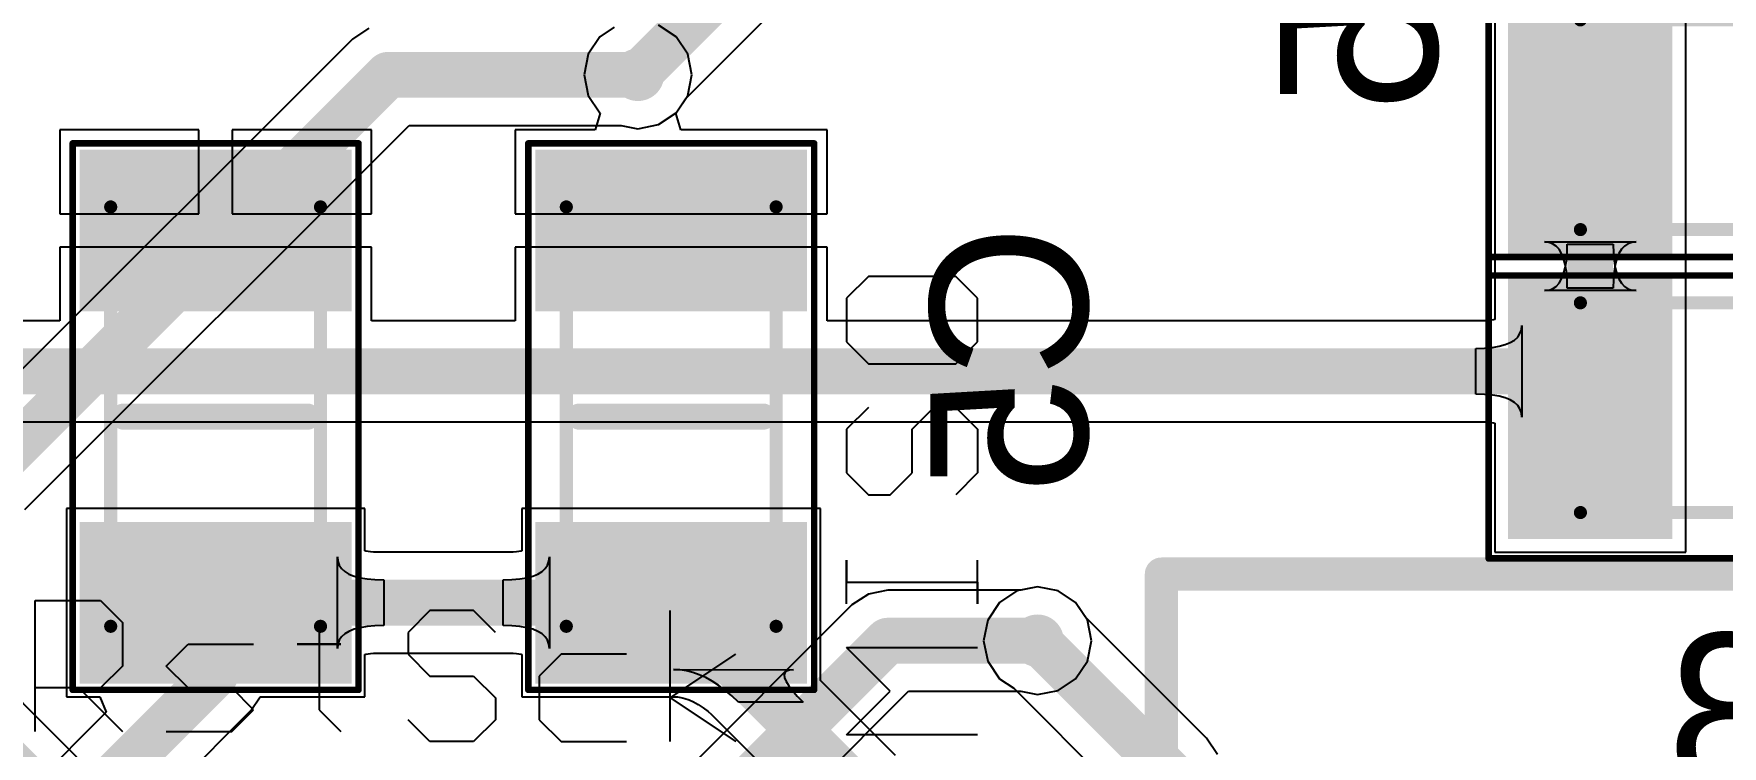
# Model space of a CAD drawing. Header units: millimetres. Extents: x 0.26 to 7.33, y 1.06 to 4.59.
# Drawn here: x 4.363 to 4.87, y 3.765 to 3.979 of the extents above; entities that cross this region are included whole.
import ezdxf

# ---------------------------------------------------------------- set-up
doc = ezdxf.new("R2010")
doc.units = ezdxf.units.MM
doc.header["$MEASUREMENT"] = 0
for name, color, linetype in [('BottomLayer', 5, 'Continuous'), ('BottomOverlay', 54, 'Continuous'), ('BottomPaste', 16, 'Continuous'), ('BottomSolder', 6, 'Continuous'), ('Mechanical15', 56, 'Continuous'), ('Mechanical16', 56, 'Continuous'), ('MultiLayer', 9, 'Continuous'), ('TopLayer', 1, 'Continuous'), ('TopOverlay', 2, 'Continuous'), ('ViaHoleLayer', 16, 'Continuous')]:
    doc.layers.add(name, color=color, linetype=linetype)

# ---------------------------------------------------------------- blocks, each defined once
blk = doc.blocks.new('RESC3216X60N_B_19')
at = {"layer": 'BottomLayer'}
for points in [[(-0.07972, 0.03543), (-0.07972, -0.03543), (-0.03839, 0.03543), (-0.03839, -0.03543)], [(0.03839, 0.03543), (0.03839, -0.03543), (0.07972, 0.03543), (0.07972, -0.03543)]]:
    blk.add_solid(points, dxfattribs=at)
at = {"layer": 'BottomOverlay', "const_width": 0.00787}
blk.add_lwpolyline([(0, -0.02756), (0, 0.02756)], dxfattribs=at)
at = {"layer": 'BottomOverlay', "const_width": 0.00394}
for points in [[(-0.00197, 0.02756, 1), (0.00197, 0.02756, 1)], [(-0.00197, -0.02756, 1), (0.00197, -0.02756, 1)]]:
    blk.add_lwpolyline(points, format="xyb", close=True, dxfattribs=at)
at = {"layer": 'BottomPaste'}
for points in [[(-0.07972, 0.03543), (-0.07972, -0.03543), (-0.03839, 0.03543), (-0.03839, -0.03543)], [(0.03839, 0.03543), (0.03839, -0.03543), (0.07972, 0.03543), (0.07972, -0.03543)]]:
    blk.add_solid(points, dxfattribs=at)
at = {"layer": 'BottomSolder'}
for points in [[(-0.08372, 0.03943), (-0.08372, -0.03943), (-0.03439, 0.03943), (-0.03439, -0.03943)], [(0.03439, 0.03943), (0.03439, -0.03943), (0.08372, 0.03943), (0.08372, -0.03943)]]:
    blk.add_solid(points, dxfattribs=at)
at = {"layer": 'Mechanical15', "const_width": 0.00394}
for points in [[(-0.06201, -0.0315), (-0.06201, 0.0315)], [(-0.06201, 0.0315), (0.06201, 0.0315)], [(0.06201, -0.0315), (0.06201, 0.0315)], [(-0.06201, -0.0315), (0.06201, -0.0315)]]:
    blk.add_lwpolyline(points, dxfattribs=at)
at = {"layer": 'Mechanical15', "const_width": 0.00197}
for points in [[(-0.06299, 0.0315, 1), (-0.06102, 0.0315, 1)], [(-0.06299, 0.0315, 1), (-0.06102, 0.0315, 1)], [(0.06102, 0.0315, 1), (0.06299, 0.0315, 1)], [(0.06102, 0.0315, 1), (0.06299, 0.0315, 1)], [(-0.06299, -0.0315, 1), (-0.06102, -0.0315, 1)], [(-0.06299, -0.0315, 1), (-0.06102, -0.0315, 1)], [(0.06102, -0.0315, 1), (0.06299, -0.0315, 1)], [(0.06102, -0.0315, 1), (0.06299, -0.0315, 1)]]:
    blk.add_lwpolyline(points, format="xyb", close=True, dxfattribs=at)
at = {"layer": 'Mechanical16', "const_width": 0.00197}
for points in [[(-0.08957, -0.04528), (-0.08957, 0.04528)], [(-0.08957, 0.04528), (0.08957, 0.04528)], [(0.08957, -0.04528), (0.08957, 0.04528)], [(-0.08957, -0.04528), (0.08957, -0.04528)]]:
    blk.add_lwpolyline(points, dxfattribs=at)
at = {"layer": 'Mechanical16', "const_width": 0.000984}
for points in [[(-0.09006, 0.04528, 1), (-0.08907, 0.04528, 1)], [(-0.09006, 0.04528, 1), (-0.08907, 0.04528, 1)], [(0.08907, 0.04528, 1), (0.09006, 0.04528, 1)], [(0.08907, 0.04528, 1), (0.09006, 0.04528, 1)], [(-0.09006, -0.04528, 1), (-0.08907, -0.04528, 1)], [(-0.09006, -0.04528, 1), (-0.08907, -0.04528, 1)], [(0.08907, -0.04528, 1), (0.09006, -0.04528, 1)], [(0.08907, -0.04528, 1), (0.09006, -0.04528, 1)]]:
    blk.add_lwpolyline(points, format="xyb", close=True, dxfattribs=at)
blk = doc.blocks.new('RESC3216X60N_B_21')
at = {"layer": 'BottomLayer'}
for points in [[(-0.07972, 0.03543), (-0.07972, -0.03543), (-0.03839, 0.03543), (-0.03839, -0.03543)], [(0.03839, 0.03543), (0.03839, -0.03543), (0.07972, 0.03543), (0.07972, -0.03543)]]:
    blk.add_solid(points, dxfattribs=at)
at = {"layer": 'BottomOverlay', "const_width": 0.00787}
blk.add_lwpolyline([(0, 0.02756), (0, -0.02756)], dxfattribs=at)
at = {"layer": 'BottomOverlay', "const_width": 0.00394}
for points in [[(-0.00197, 0.02756, 1), (0.00197, 0.02756, 1)], [(-0.00197, -0.02756, 1), (0.00197, -0.02756, 1)]]:
    blk.add_lwpolyline(points, format="xyb", close=True, dxfattribs=at)
at = {"layer": 'BottomPaste'}
for points in [[(-0.07972, 0.03543), (-0.07972, -0.03543), (-0.03839, 0.03543), (-0.03839, -0.03543)], [(0.03839, 0.03543), (0.03839, -0.03543), (0.07972, 0.03543), (0.07972, -0.03543)]]:
    blk.add_solid(points, dxfattribs=at)
at = {"layer": 'BottomSolder'}
for points in [[(-0.08372, 0.03943), (-0.08372, -0.03943), (-0.03439, 0.03943), (-0.03439, -0.03943)], [(0.03439, 0.03943), (0.03439, -0.03943), (0.08372, 0.03943), (0.08372, -0.03943)]]:
    blk.add_solid(points, dxfattribs=at)
at = {"layer": 'Mechanical15', "const_width": 0.00394}
for points in [[(-0.06201, 0.0315), (-0.06201, -0.0315)], [(0.06201, 0.0315), (-0.06201, 0.0315)], [(0.06201, 0.0315), (0.06201, -0.0315)], [(0.06201, -0.0315), (-0.06201, -0.0315)]]:
    blk.add_lwpolyline(points, dxfattribs=at)
at = {"layer": 'Mechanical15', "const_width": 0.00197}
for points in [[(-0.06299, 0.0315, 1), (-0.06102, 0.0315, 1)], [(-0.06299, 0.0315, 1), (-0.06102, 0.0315, 1)], [(0.06102, 0.0315, 1), (0.06299, 0.0315, 1)], [(0.06102, 0.0315, 1), (0.06299, 0.0315, 1)], [(-0.06299, -0.0315, 1), (-0.06102, -0.0315, 1)], [(-0.06299, -0.0315, 1), (-0.06102, -0.0315, 1)], [(0.06102, -0.0315, 1), (0.06299, -0.0315, 1)], [(0.06102, -0.0315, 1), (0.06299, -0.0315, 1)]]:
    blk.add_lwpolyline(points, format="xyb", close=True, dxfattribs=at)
at = {"layer": 'Mechanical16', "const_width": 0.00197}
for points in [[(-0.08957, 0.04528), (-0.08957, -0.04528)], [(0.08957, 0.04528), (-0.08957, 0.04528)], [(0.08957, 0.04528), (0.08957, -0.04528)], [(0.08957, -0.04528), (-0.08957, -0.04528)]]:
    blk.add_lwpolyline(points, dxfattribs=at)
at = {"layer": 'Mechanical16', "const_width": 0.000984}
for points in [[(-0.09006, 0.04528, 1), (-0.08907, 0.04528, 1)], [(-0.09006, 0.04528, 1), (-0.08907, 0.04528, 1)], [(0.08907, 0.04528, 1), (0.09006, 0.04528, 1)], [(0.08907, 0.04528, 1), (0.09006, 0.04528, 1)], [(-0.09006, -0.04528, 1), (-0.08907, -0.04528, 1)], [(-0.09006, -0.04528, 1), (-0.08907, -0.04528, 1)], [(0.08907, -0.04528, 1), (0.09006, -0.04528, 1)], [(0.08907, -0.04528, 1), (0.09006, -0.04528, 1)]]:
    blk.add_lwpolyline(points, format="xyb", close=True, dxfattribs=at)
blk = doc.blocks.new('CAPC3216X170N_B_44')
at = {"layer": 'BottomLayer'}
for points in [[(-0.07618, 0.03681), (-0.07618, -0.03681), (-0.03563, 0.03681), (-0.03563, -0.03681)], [(0.03563, 0.03681), (0.03563, -0.03681), (0.07618, 0.03681), (0.07618, -0.03681)]]:
    blk.add_solid(points, dxfattribs=at)
at = {"layer": 'BottomOverlay', "const_width": 0.00787}
blk.add_lwpolyline([(0, -0.02756), (0, 0.02756)], dxfattribs=at)
at = {"layer": 'BottomOverlay', "const_width": 0.00394}
for points in [[(-0.00197, 0.02756, 1), (0.00197, 0.02756, 1)], [(-0.00197, -0.02756, 1), (0.00197, -0.02756, 1)]]:
    blk.add_lwpolyline(points, format="xyb", close=True, dxfattribs=at)
at = {"layer": 'BottomPaste'}
for points in [[(-0.07618, 0.03681), (-0.07618, -0.03681), (-0.03563, 0.03681), (-0.03563, -0.03681)], [(0.03563, 0.03681), (0.03563, -0.03681), (0.07618, 0.03681), (0.07618, -0.03681)]]:
    blk.add_solid(points, dxfattribs=at)
at = {"layer": 'BottomSolder'}
for points in [[(-0.08018, 0.04081), (-0.08018, -0.04081), (-0.03163, 0.04081), (-0.03163, -0.04081)], [(0.03163, 0.04081), (0.03163, -0.04081), (0.08018, 0.04081), (0.08018, -0.04081)]]:
    blk.add_solid(points, dxfattribs=at)
at = {"layer": 'Mechanical15', "const_width": 0.00394}
for points in [[(-0.06299, -0.0315), (-0.06299, 0.0315)], [(0.06299, 0.0315), (-0.06299, 0.0315)], [(0.06299, -0.0315), (0.06299, 0.0315)], [(0.06299, -0.0315), (-0.06299, -0.0315)]]:
    blk.add_lwpolyline(points, dxfattribs=at)
at = {"layer": 'Mechanical15', "const_width": 0.00197}
for points in [[(-0.06398, 0.0315, 1), (-0.06201, 0.0315, 1)], [(-0.06398, 0.0315, 1), (-0.06201, 0.0315, 1)], [(0.06201, 0.0315, 1), (0.06398, 0.0315, 1)], [(0.06201, 0.0315, 1), (0.06398, 0.0315, 1)], [(-0.06398, -0.0315, 1), (-0.06201, -0.0315, 1)], [(-0.06398, -0.0315, 1), (-0.06201, -0.0315, 1)], [(0.06201, -0.0315, 1), (0.06398, -0.0315, 1)], [(0.06201, -0.0315, 1), (0.06398, -0.0315, 1)]]:
    blk.add_lwpolyline(points, format="xyb", close=True, dxfattribs=at)
at = {"layer": 'Mechanical16', "const_width": 0.00197}
for points in [[(-0.08209, -0.04291), (-0.08209, 0.04291)], [(0.08209, 0.04291), (-0.08209, 0.04291)], [(0.08209, -0.04291), (0.08209, 0.04291)], [(0.08209, -0.04291), (-0.08209, -0.04291)]]:
    blk.add_lwpolyline(points, dxfattribs=at)
at = {"layer": 'Mechanical16', "const_width": 0.000984}
for points in [[(-0.08258, 0.04291, 1), (-0.08159, 0.04291, 1)], [(-0.08258, 0.04291, 1), (-0.08159, 0.04291, 1)], [(0.08159, 0.04291, 1), (0.08258, 0.04291, 1)], [(0.08159, 0.04291, 1), (0.08258, 0.04291, 1)], [(-0.08258, -0.04291, 1), (-0.08159, -0.04291, 1)], [(-0.08258, -0.04291, 1), (-0.08159, -0.04291, 1)], [(0.08159, -0.04291, 1), (0.08258, -0.04291, 1)], [(0.08159, -0.04291, 1), (0.08258, -0.04291, 1)]]:
    blk.add_lwpolyline(points, format="xyb", close=True, dxfattribs=at)
blk = doc.blocks.new('CAPC3216X170N_B_45')
at = {"layer": 'BottomLayer'}
for points in [[(-0.07618, 0.03681), (-0.07618, -0.03681), (-0.03563, 0.03681), (-0.03563, -0.03681)], [(0.03563, 0.03681), (0.03563, -0.03681), (0.07618, 0.03681), (0.07618, -0.03681)]]:
    blk.add_solid(points, dxfattribs=at)
at = {"layer": 'BottomOverlay', "const_width": 0.00787}
blk.add_lwpolyline([(0, -0.02756), (0, 0.02756)], dxfattribs=at)
at = {"layer": 'BottomOverlay', "const_width": 0.00394}
for points in [[(-0.00197, 0.02756, 1), (0.00197, 0.02756, 1)], [(-0.00197, -0.02756, 1), (0.00197, -0.02756, 1)]]:
    blk.add_lwpolyline(points, format="xyb", close=True, dxfattribs=at)
at = {"layer": 'BottomPaste'}
for points in [[(-0.07618, 0.03681), (-0.07618, -0.03681), (-0.03563, 0.03681), (-0.03563, -0.03681)], [(0.03563, 0.03681), (0.03563, -0.03681), (0.07618, 0.03681), (0.07618, -0.03681)]]:
    blk.add_solid(points, dxfattribs=at)
at = {"layer": 'BottomSolder'}
for points in [[(-0.08018, 0.04081), (-0.08018, -0.04081), (-0.03163, 0.04081), (-0.03163, -0.04081)], [(0.03163, 0.04081), (0.03163, -0.04081), (0.08018, 0.04081), (0.08018, -0.04081)]]:
    blk.add_solid(points, dxfattribs=at)
at = {"layer": 'Mechanical15', "const_width": 0.00394}
for points in [[(-0.06299, -0.0315), (-0.06299, 0.0315)], [(0.06299, 0.0315), (-0.06299, 0.0315)], [(0.06299, -0.0315), (0.06299, 0.0315)], [(0.06299, -0.0315), (-0.06299, -0.0315)]]:
    blk.add_lwpolyline(points, dxfattribs=at)
at = {"layer": 'Mechanical15', "const_width": 0.00197}
for points in [[(-0.06398, 0.0315, 1), (-0.06201, 0.0315, 1)], [(-0.06398, 0.0315, 1), (-0.06201, 0.0315, 1)], [(0.06201, 0.0315, 1), (0.06398, 0.0315, 1)], [(0.06201, 0.0315, 1), (0.06398, 0.0315, 1)], [(-0.06398, -0.0315, 1), (-0.06201, -0.0315, 1)], [(-0.06398, -0.0315, 1), (-0.06201, -0.0315, 1)], [(0.06201, -0.0315, 1), (0.06398, -0.0315, 1)], [(0.06201, -0.0315, 1), (0.06398, -0.0315, 1)]]:
    blk.add_lwpolyline(points, format="xyb", close=True, dxfattribs=at)
at = {"layer": 'Mechanical16', "const_width": 0.00197}
for points in [[(-0.08209, -0.04291), (-0.08209, 0.04291)], [(0.08209, 0.04291), (-0.08209, 0.04291)], [(0.08209, -0.04291), (0.08209, 0.04291)], [(0.08209, -0.04291), (-0.08209, -0.04291)]]:
    blk.add_lwpolyline(points, dxfattribs=at)
at = {"layer": 'Mechanical16', "const_width": 0.000984}
for points in [[(-0.08258, 0.04291, 1), (-0.08159, 0.04291, 1)], [(-0.08258, 0.04291, 1), (-0.08159, 0.04291, 1)], [(0.08159, 0.04291, 1), (0.08258, 0.04291, 1)], [(0.08159, 0.04291, 1), (0.08258, 0.04291, 1)], [(-0.08258, -0.04291, 1), (-0.08159, -0.04291, 1)], [(-0.08258, -0.04291, 1), (-0.08159, -0.04291, 1)], [(0.08159, -0.04291, 1), (0.08258, -0.04291, 1)], [(0.08159, -0.04291, 1), (0.08258, -0.04291, 1)]]:
    blk.add_lwpolyline(points, format="xyb", close=True, dxfattribs=at)

msp = doc.modelspace()

# ---------------------------------------------------------------- linework, layer by layer
at = {"layer": 'BottomLayer'}
for p, q in [((4.5583, 3.95913), (4.65973, 4.06056)), ((4.80128, 3.99473), (4.80128, 3.90787)), ((4.85861, 3.90787), (4.85861, 3.99473)), ((4.53683, 3.9806), (4.53256, 3.97774)), ((4.53256, 3.97774), (4.52905, 3.97249)), ((4.52905, 3.97249), (4.52782, 3.9663)), ((4.52782, 3.9663), (4.52905, 3.96011)), ((4.52905, 3.96011), (4.53256, 3.95485)), ((4.53263, 3.9548), (4.53112, 3.9498)), ((4.53256, 3.95485), (4.53263, 3.9548)), ((4.55537, 3.9548), (4.55544, 3.95485)), ((4.55688, 3.9498), (4.55537, 3.9548)), ((4.55544, 3.95485), (4.5583, 3.95913)), ((4.41219, 3.9498), (4.37038, 3.9498)), ((4.37038, 3.9498), (4.37038, 3.92453)), ((4.41219, 3.92453), (4.41219, 3.9498)), ((4.464, 3.9498), (4.42219, 3.9498)), ((4.42219, 3.9498), (4.42219, 3.92453)), ((4.464, 3.92453), (4.464, 3.9498)), ((4.53112, 3.9498), (4.50719, 3.9498)), ((4.50719, 3.9498), (4.50719, 3.92453)), ((4.60081, 3.9498), (4.55688, 3.9498)), ((4.60081, 3.92453), (4.60081, 3.9498)), ((4.37038, 3.92453), (4.41219, 3.92453)), ((4.42219, 3.92453), (4.464, 3.92453)), ((4.50719, 3.92453), (4.554, 3.92453)), ((4.554, 3.92453), (4.60081, 3.92453)), ((4.41719, 3.91453), (4.37038, 3.91453)), ((4.37038, 3.91453), (4.37038, 3.89243)), ((4.464, 3.91453), (4.41719, 3.91453)), ((4.464, 3.89243), (4.464, 3.91453)), ((4.554, 3.91453), (4.50719, 3.91453)), ((4.50719, 3.91453), (4.50719, 3.89243)), ((4.60081, 3.91453), (4.554, 3.91453)), ((4.60081, 3.89243), (4.60081, 3.91453)), ((4.81747, 3.91597), (4.81617, 3.91611)), ((4.81617, 3.91611), (4.84372, 3.91611)), ((4.81865, 3.91555), (4.81747, 3.91597)), ((4.81968, 3.91486), (4.81865, 3.91555)), ((4.82057, 3.91388), (4.81968, 3.91486)), ((4.82299, 3.91275), (4.82306, 3.91539)), ((4.82306, 3.91539), (4.83683, 3.91539)), ((4.83683, 3.91539), (4.8369, 3.91275)), ((4.84021, 3.91486), (4.83932, 3.91388)), ((4.84124, 3.91555), (4.84021, 3.91486)), ((4.84242, 3.91597), (4.84124, 3.91555)), ((4.84372, 3.91611), (4.84242, 3.91597)), ((4.82133, 3.91263), (4.82057, 3.91388)), ((4.82195, 3.9111), (4.82133, 3.91263)), ((4.82244, 3.9093), (4.82195, 3.9111)), ((4.82244, 3.9083), (4.82278, 3.91039)), ((4.82278, 3.90721), (4.82244, 3.9093)), ((4.82278, 3.91039), (4.82299, 3.91275)), ((4.8369, 3.91275), (4.83711, 3.91039)), ((4.83711, 3.91039), (4.83745, 3.9083)), ((4.83745, 3.9093), (4.83711, 3.90721)), ((4.83794, 3.9111), (4.83745, 3.9093)), ((4.83856, 3.91263), (4.83794, 3.9111)), ((4.83932, 3.91388), (4.83856, 3.91263)), ((4.80128, 3.90787), (4.80128, 3.89283)), ((4.82057, 3.90372), (4.82133, 3.90497)), ((4.82133, 3.90497), (4.82195, 3.9065)), ((4.82195, 3.9065), (4.82244, 3.9083)), ((4.82299, 3.90485), (4.82278, 3.90721)), ((4.82306, 3.90221), (4.82299, 3.90485)), ((4.8369, 3.90485), (4.83683, 3.90221)), ((4.83711, 3.90721), (4.8369, 3.90485)), ((4.83745, 3.9083), (4.83794, 3.9065)), ((4.83794, 3.9065), (4.83856, 3.90497)), ((4.83856, 3.90497), (4.83932, 3.90372)), ((4.85861, 3.82287), (4.85861, 3.90787)), ((4.81617, 3.90149), (4.81747, 3.90163)), ((4.84372, 3.90149), (4.81617, 3.90149)), ((4.81747, 3.90163), (4.81865, 3.90205)), ((4.81865, 3.90205), (4.81968, 3.90274)), ((4.81968, 3.90274), (4.82057, 3.90372)), ((4.83683, 3.90221), (4.82306, 3.90221)), ((4.83932, 3.90372), (4.84021, 3.90274)), ((4.84021, 3.90274), (4.84124, 3.90205)), ((4.84124, 3.90205), (4.84242, 3.90163)), ((4.84242, 3.90163), (4.84372, 3.90149)), ((4.37038, 3.89243), (4.26994, 3.89243)), ((4.50719, 3.89243), (4.464, 3.89243)), ((4.79862, 3.89243), (4.60081, 3.89243)), ((4.79955, 3.89251), (4.79862, 3.89243)), ((4.80091, 3.89273), (4.79955, 3.89251)), ((4.80128, 3.89283), (4.80091, 3.89273)), ((4.80884, 3.88854), (4.80926, 3.88971)), ((4.80926, 3.88971), (4.8094, 3.89102)), ((4.8094, 3.89102), (4.8094, 3.86346)), ((4.79562, 3.88413), (4.79823, 3.8842)), ((4.79562, 3.87035), (4.79562, 3.88413)), ((4.79823, 3.8842), (4.80058, 3.88441)), ((4.80058, 3.88441), (4.80264, 3.88475)), ((4.80264, 3.88475), (4.80443, 3.88524)), ((4.80443, 3.88524), (4.80595, 3.88586)), ((4.80595, 3.88586), (4.80719, 3.88661)), ((4.80719, 3.88661), (4.80816, 3.88751)), ((4.80816, 3.88751), (4.80884, 3.88854)), ((4.79823, 3.87029), (4.79562, 3.87035)), ((4.80058, 3.87008), (4.79823, 3.87029)), ((4.80264, 3.86973), (4.80058, 3.87008)), ((4.80443, 3.86925), (4.80264, 3.86973)), ((4.80595, 3.86863), (4.80443, 3.86925)), ((4.80719, 3.86787), (4.80595, 3.86863)), ((4.80816, 3.86698), (4.80719, 3.86787)), ((4.80884, 3.86594), (4.80816, 3.86698)), ((4.80926, 3.86477), (4.80884, 3.86594)), ((4.8094, 3.86346), (4.80926, 3.86477)), ((4.3542, 3.86206), (4.79862, 3.86206)), ((4.79862, 3.86206), (4.79955, 3.86198)), ((4.79955, 3.86198), (4.80091, 3.86175)), ((4.80091, 3.86175), (4.80128, 3.86166)), ((4.80128, 3.86166), (4.80128, 3.82287)), ((4.462, 3.83599), (4.37238, 3.83599)), ((4.37238, 3.83599), (4.37238, 3.77944)), ((4.462, 3.82329), (4.462, 3.83599)), ((4.59881, 3.83599), (4.50919, 3.83599)), ((4.50919, 3.83599), (4.50919, 3.82329)), ((4.59881, 3.78826), (4.59881, 3.83599)), ((4.46229, 3.82321), (4.462, 3.82329)), ((4.46368, 3.82298), (4.46229, 3.82321)), ((4.46462, 3.8229), (4.46368, 3.82298)), ((4.50657, 3.8229), (4.46462, 3.8229)), ((4.50751, 3.82298), (4.50657, 3.8229)), ((4.5089, 3.82321), (4.50751, 3.82298)), ((4.50919, 3.82329), (4.5089, 3.82321)), ((4.80128, 3.82287), (4.85861, 3.82287)), ((4.45376, 3.79394), (4.45376, 3.8215)), ((4.45376, 3.8215), (4.4539, 3.82019)), ((4.4539, 3.82019), (4.45432, 3.81902)), ((4.45432, 3.81902), (4.45501, 3.81798)), ((4.45501, 3.81798), (4.45598, 3.81709)), ((4.51521, 3.81709), (4.51618, 3.81798)), ((4.51618, 3.81798), (4.51687, 3.81902)), ((4.51687, 3.81902), (4.51729, 3.82019)), ((4.51729, 3.82019), (4.51743, 3.8215)), ((4.51743, 3.8215), (4.51743, 3.79394)), ((4.45598, 3.81709), (4.45724, 3.81633)), ((4.45724, 3.81633), (4.45876, 3.81571)), ((4.45876, 3.81571), (4.46057, 3.81523)), ((4.46057, 3.81523), (4.46266, 3.81488)), ((4.46266, 3.81488), (4.46502, 3.81468)), ((4.46502, 3.81468), (4.46766, 3.81461)), ((4.46766, 3.81461), (4.46766, 3.80083)), ((4.50353, 3.81461), (4.50617, 3.81468)), ((4.50353, 3.80083), (4.50353, 3.81461)), ((4.50617, 3.81468), (4.50853, 3.81488)), ((4.50853, 3.81488), (4.51062, 3.81523)), ((4.51062, 3.81523), (4.51243, 3.81571)), ((4.51243, 3.81571), (4.51395, 3.81633)), ((4.51395, 3.81633), (4.51521, 3.81709)), ((4.65256, 3.80774), (4.64905, 3.80249)), ((4.65781, 3.81125), (4.65256, 3.80774)), ((4.664, 3.81248), (4.65781, 3.81125)), ((4.67019, 3.81125), (4.664, 3.81248)), ((4.67544, 3.80774), (4.67019, 3.81125)), ((4.6783, 3.80347), (4.67544, 3.80774)), ((4.64905, 3.80249), (4.64781, 3.7963)), ((4.71473, 3.76703), (4.6783, 3.80347)), ((4.45501, 3.79745), (4.45432, 3.79642)), ((4.45598, 3.79835), (4.45501, 3.79745)), ((4.45724, 3.7991), (4.45598, 3.79835)), ((4.45876, 3.79972), (4.45724, 3.7991)), ((4.46057, 3.80021), (4.45876, 3.79972)), ((4.46266, 3.80055), (4.46057, 3.80021)), ((4.46502, 3.80076), (4.46266, 3.80055)), ((4.46766, 3.80083), (4.46502, 3.80076)), ((4.50617, 3.80076), (4.50353, 3.80083)), ((4.50853, 3.80055), (4.50617, 3.80076)), ((4.51062, 3.80021), (4.50853, 3.80055)), ((4.51243, 3.79972), (4.51062, 3.80021)), ((4.51395, 3.7991), (4.51243, 3.79972)), ((4.51521, 3.79835), (4.51395, 3.7991)), ((4.51618, 3.79745), (4.51521, 3.79835)), ((4.51687, 3.79642), (4.51618, 3.79745)), ((4.4539, 3.79525), (4.45376, 3.79394)), ((4.45432, 3.79642), (4.4539, 3.79525)), ((4.46229, 3.79222), (4.46368, 3.79245)), ((4.46368, 3.79245), (4.46462, 3.79254)), ((4.46462, 3.79254), (4.50657, 3.79254)), ((4.50657, 3.79254), (4.50751, 3.79245)), ((4.50751, 3.79245), (4.5089, 3.79222)), ((4.51729, 3.79525), (4.51687, 3.79642)), ((4.51743, 3.79394), (4.51729, 3.79525)), ((4.64781, 3.7963), (4.64905, 3.79011)), ((4.462, 3.79215), (4.46229, 3.79222)), ((4.462, 3.77944), (4.462, 3.79215)), ((4.5089, 3.79222), (4.50919, 3.79215)), ((4.50919, 3.79215), (4.50919, 3.77944)), ((4.5566, 3.78758), (4.55467, 3.78768)), ((4.55467, 3.78768), (4.59069, 3.78756)), ((4.55854, 3.78728), (4.5566, 3.78758)), ((4.56048, 3.78678), (4.55854, 3.78728)), ((4.5895, 3.78746), (4.58864, 3.78717)), ((4.59069, 3.78756), (4.5895, 3.78746)), ((4.59882, 3.78822), (4.59881, 3.78826)), ((4.59881, 3.78814), (4.59882, 3.78822)), ((4.59881, 3.78772), (4.59881, 3.78814)), ((4.59885, 3.78753), (4.59881, 3.78772)), ((4.59881, 3.78735), (4.59885, 3.78753)), ((4.59881, 3.78438), (4.59881, 3.78735)), ((4.64905, 3.79011), (4.65256, 3.78485)), ((4.56242, 3.78609), (4.56048, 3.78678)), ((4.56437, 3.7852), (4.56242, 3.78609)), ((4.56632, 3.78411), (4.56437, 3.7852)), ((4.56827, 3.78283), (4.56632, 3.78411)), ((4.57023, 3.78136), (4.56827, 3.78283)), ((4.5881, 3.78668), (4.5879, 3.786)), ((4.5879, 3.786), (4.58803, 3.78512)), ((4.58803, 3.78512), (4.58849, 3.78405)), ((4.58864, 3.78717), (4.5881, 3.78668)), ((4.58849, 3.78405), (4.58928, 3.78279)), ((4.58928, 3.78279), (4.59041, 3.78132)), ((4.62138, 3.7618), (4.59881, 3.78438)), ((4.65256, 3.78485), (4.65683, 3.782)), ((4.37238, 3.77944), (4.38244, 3.77944)), ((4.38244, 3.77944), (4.38435, 3.77482)), ((4.42792, 3.77546), (4.43059, 3.77944)), ((4.43059, 3.77944), (4.462, 3.77944)), ((4.50919, 3.77944), (4.55584, 3.77944)), ((4.55584, 3.77944), (4.5569, 3.77928)), ((4.5569, 3.77928), (4.55809, 3.77897)), ((4.55809, 3.77897), (4.55935, 3.77852)), ((4.55935, 3.77852), (4.56069, 3.77791)), ((4.56069, 3.77791), (4.5621, 3.77713)), ((4.5621, 3.77713), (4.56358, 3.77616)), ((4.57219, 3.77969), (4.57023, 3.78136)), ((4.57416, 3.77782), (4.57219, 3.77969)), ((4.59364, 3.77782), (4.57416, 3.77782)), ((4.59041, 3.78132), (4.59186, 3.77967)), ((4.59186, 3.77967), (4.59364, 3.77782)), ((4.65683, 3.782), (4.68882, 3.75001)), ((4.32076, 3.66829), (4.42792, 3.77546)), ((4.38435, 3.77482), (4.33081, 3.72128)), ((4.56358, 3.77616), (4.56512, 3.77499)), ((4.56512, 3.77499), (4.56601, 3.77424)), ((4.56601, 3.77424), (4.59556, 3.74468)), ((4.71803, 3.76211), (4.71473, 3.76703)), ((4.71473, 3.76703), (4.71473, 3.76703))]:
    msp.add_line(p, q, dxfattribs=at)
at = {"layer": 'BottomLayer', "const_width": 0.01378}
for points in [[(4.544, 3.9663), (4.649, 4.0713)], [(4.82994, 3.8663), (4.82994, 3.9513)], [(4.26994, 3.87724), (4.819, 3.87724)], [(4.819, 3.87724), (4.82994, 3.8663)], [(4.41719, 3.78619), (4.41719, 3.80772)], [(4.41719, 3.80772), (4.554, 3.80772)], [(4.554, 3.80772), (4.61509, 3.74662)], [(4.664, 3.7963), (4.704, 3.7563)], [(4.279, 3.648), (4.41719, 3.78619)]]:
    msp.add_lwpolyline(points, dxfattribs=at)
at = {"layer": 'BottomLayer'}
for points, const_width in [([(4.54006, 3.9663, 1), (4.54794, 3.9663, 1)], 0.00787), ([(4.54056, 3.9663, 1), (4.54744, 3.9663, 1)], 0.00689), ([(4.8265, 3.9513, 1), (4.83339, 3.9513, 1)], 0.00689), ([(4.81556, 3.87724, 1), (4.82244, 3.87724, 1)], 0.00689), ([(4.81556, 3.87724, 1), (4.82244, 3.87724, 1)], 0.00689), ([(4.8265, 3.8663, 1), (4.83339, 3.8663, 1)], 0.00689), ([(4.8265, 3.8663, 1), (4.83339, 3.8663, 1)], 0.00689), ([(4.41375, 3.80772, 1), (4.42063, 3.80772, 1)], 0.00689), ([(4.41375, 3.80772, 1), (4.42063, 3.80772, 1)], 0.00689), ([(4.55056, 3.80772, 1), (4.55744, 3.80772, 1)], 0.00689), ([(4.55056, 3.80772, 1), (4.55744, 3.80772, 1)], 0.00689), ([(4.66006, 3.7963, 1), (4.66794, 3.7963, 1)], 0.00787), ([(4.66056, 3.7963, 1), (4.66744, 3.7963, 1)], 0.00689), ([(4.41375, 3.78619, 1), (4.42063, 3.78619, 1)], 0.00689), ([(4.41375, 3.78619, 1), (4.42063, 3.78619, 1)], 0.00689)]:
    msp.add_lwpolyline(points, format="xyb", close=True, dxfattribs=dict(at, const_width=const_width))
at = {"layer": 'MultiLayer', "const_width": 0.00787}
for points in [[(4.54006, 3.9663, 1), (4.54794, 3.9663, 1)], [(4.66006, 3.7963, 1), (4.66794, 3.7963, 1)]]:
    msp.add_lwpolyline(points, format="xyb", close=True, dxfattribs=at)
at = {"layer": 'TopLayer'}
for p, q in [((4.46319, 3.98033), (4.45827, 3.97703)), ((4.55544, 3.97774), (4.55019, 3.98125)), ((4.45827, 3.97703), (4.33842, 3.85718)), ((4.55895, 3.97249), (4.55544, 3.97774)), ((4.56018, 3.9663), (4.55895, 3.97249)), ((4.55895, 3.96011), (4.56018, 3.9663)), ((4.55544, 3.95485), (4.55895, 3.96011)), ((4.55019, 3.95135), (4.55544, 3.95485)), ((4.35989, 3.83571), (4.47529, 3.95112)), ((4.47529, 3.95112), (4.53895, 3.95112)), ((4.53895, 3.95112), (4.544, 3.95011)), ((4.544, 3.95011), (4.55019, 3.95135)), ((4.3913, 3.74547), (4.25918, 3.87759)), ((4.61319, 3.81033), (4.60827, 3.80703)), ((4.619, 3.81148), (4.61319, 3.81033)), ((4.65895, 3.81148), (4.619, 3.81148)), ((4.619, 3.81148), (4.619, 3.81148)), ((4.664, 3.81248), (4.65895, 3.81148)), ((4.67019, 3.81125), (4.664, 3.81248)), ((4.67544, 3.80774), (4.67019, 3.81125)), ((4.67895, 3.80249), (4.67544, 3.80774)), ((4.60826, 3.80703), (4.5467, 3.74547)), ((4.60827, 3.80703), (4.60826, 3.80703)), ((4.68018, 3.7963), (4.67895, 3.80249)), ((4.67895, 3.79011), (4.68018, 3.7963)), ((4.67544, 3.78485), (4.67895, 3.79011)), ((4.67019, 3.78135), (4.67544, 3.78485)), ((4.58856, 3.74439), (4.62529, 3.78112)), ((4.62529, 3.78112), (4.65895, 3.78112)), ((4.65895, 3.78112), (4.664, 3.78011)), ((4.664, 3.78011), (4.67019, 3.78135))]:
    msp.add_line(p, q, dxfattribs=at)
at = {"layer": 'TopLayer', "const_width": 0.01378}
for points in [[(4.34558, 3.84288), (4.469, 3.9663)], [(4.469, 3.9663), (4.544, 3.9663)], [(4.244, 3.8713), (4.419, 3.6963)], [(4.519, 3.6963), (4.619, 3.7963)], [(4.619, 3.7963), (4.664, 3.7963)]]:
    msp.add_lwpolyline(points, dxfattribs=at)
at = {"layer": 'TopLayer'}
for points, const_width in [([(4.46556, 3.9663, 1), (4.47244, 3.9663, 1)], 0.00689), ([(4.46556, 3.9663, 1), (4.47244, 3.9663, 1)], 0.00689), ([(4.54006, 3.9663, 1), (4.54794, 3.9663, 1)], 0.00787), ([(4.54056, 3.9663, 1), (4.54744, 3.9663, 1)], 0.00689), ([(4.61556, 3.7963, 1), (4.62244, 3.7963, 1)], 0.00689), ([(4.61556, 3.7963, 1), (4.62244, 3.7963, 1)], 0.00689), ([(4.66006, 3.7963, 1), (4.66794, 3.7963, 1)], 0.00787), ([(4.66056, 3.7963, 1), (4.66744, 3.7963, 1)], 0.00689)]:
    msp.add_lwpolyline(points, format="xyb", close=True, dxfattribs=dict(at, const_width=const_width))
at = {"layer": 'TopOverlay'}
for p, q in [((4.6132, 3.90575), (4.60664, 3.89919)), ((4.63944, 3.90575), (4.6132, 3.90575)), ((4.646, 3.89919), (4.63944, 3.90575)), ((4.60664, 3.89919), (4.60664, 3.88607)), ((4.646, 3.88607), (4.646, 3.89919)), ((4.60664, 3.88607), (4.6132, 3.87951)), ((4.63944, 3.87951), (4.646, 3.88607)), ((4.6132, 3.87951), (4.63944, 3.87951)), ((4.6132, 3.86639), (4.60664, 3.85983)), ((4.62632, 3.85983), (4.63288, 3.86639)), ((4.63288, 3.86639), (4.63944, 3.86639)), ((4.63944, 3.86639), (4.646, 3.85983)), ((4.60664, 3.85983), (4.60664, 3.84671)), ((4.62632, 3.84671), (4.62632, 3.85983)), ((4.646, 3.85983), (4.646, 3.84671)), ((4.60664, 3.84671), (4.6132, 3.84016)), ((4.61976, 3.84016), (4.62632, 3.84671)), ((4.646, 3.84671), (4.63944, 3.84016)), ((4.6132, 3.84016), (4.61976, 3.84016)), ((4.60664, 3.80736), (4.60664, 3.82048)), ((4.60664, 3.82048), (4.60664, 3.81392)), ((4.646, 3.80736), (4.646, 3.82048)), ((4.60664, 3.81392), (4.646, 3.81392)), ((4.646, 3.81392), (4.646, 3.80736)), ((4.363, 3.769), (4.363, 3.80836)), ((4.363, 3.80836), (4.38268, 3.80836)), ((4.38268, 3.80836), (4.38924, 3.8018)), ((4.48156, 3.80536), (4.475, 3.7988)), ((4.49468, 3.80536), (4.48156, 3.80536)), ((4.50124, 3.7988), (4.49468, 3.80536)), ((4.55371, 3.766), (4.55371, 3.80536)), ((4.38924, 3.8018), (4.38924, 3.78868)), ((4.44827, 3.8018), (4.44827, 3.79524)), ((4.475, 3.7988), (4.475, 3.79224)), ((4.40236, 3.78868), (4.40892, 3.79524)), ((4.40892, 3.79524), (4.4286, 3.79524)), ((4.44827, 3.79524), (4.44171, 3.79524)), ((4.44171, 3.79524), (4.45483, 3.79524)), ((4.45483, 3.79524), (4.44827, 3.79524)), ((4.44827, 3.79524), (4.44827, 3.77556)), ((4.61976, 3.78112), (4.60664, 3.79424)), ((4.60664, 3.79424), (4.646, 3.79424)), ((4.38924, 3.78868), (4.38268, 3.78212)), ((4.40892, 3.78212), (4.40236, 3.78868)), ((4.475, 3.79224), (4.48156, 3.78568)), ((4.52092, 3.79224), (4.51436, 3.78568)), ((4.5406, 3.79224), (4.52092, 3.79224)), ((4.55371, 3.77912), (4.57339, 3.79224)), ((4.48156, 3.78568), (4.49468, 3.78568)), ((4.49468, 3.78568), (4.50124, 3.77912)), ((4.51436, 3.78568), (4.51436, 3.77256)), ((4.38268, 3.78212), (4.363, 3.78212)), ((4.37612, 3.78212), (4.38924, 3.769)), ((4.42204, 3.78212), (4.40892, 3.78212)), ((4.4286, 3.77556), (4.42204, 3.78212)), ((4.50124, 3.77912), (4.50124, 3.77256)), ((4.55371, 3.77912), (4.57339, 3.766)), ((4.60664, 3.768), (4.61976, 3.78112)), ((4.42204, 3.769), (4.4286, 3.77556)), ((4.44827, 3.77556), (4.45483, 3.769)), ((4.48156, 3.766), (4.475, 3.77256)), ((4.50124, 3.77256), (4.49468, 3.766)), ((4.51436, 3.77256), (4.52092, 3.766)), ((4.40236, 3.769), (4.42204, 3.769)), ((4.646, 3.768), (4.60664, 3.768)), ((4.49468, 3.766), (4.48156, 3.766)), ((4.52092, 3.766), (4.5406, 3.766))]:
    msp.add_line(p, q, dxfattribs=at)
at = {"layer": 'TopOverlay', "const_width": 0.01}
for points in [[(4.7012, 3.8163), (5.394, 3.8163)], [(4.7012, 3.4185), (4.7012, 3.8163)]]:
    msp.add_lwpolyline(points, dxfattribs=at)
at = {"layer": 'TopOverlay', "const_width": 0.005}
msp.add_lwpolyline([(4.6987, 3.8163, 1), (4.7037, 3.8163, 1)], format="xyb", close=True, dxfattribs=at)
msp.add_lwpolyline([(4.6987, 3.8163, 1), (4.7037, 3.8163, 1)], format="xyb", close=True, dxfattribs=at)
at = {"layer": 'ViaHoleLayer', "const_width": 0.00591}
for points in [[(4.54105, 3.9663, 1), (4.54695, 3.9663, 1)], [(4.66105, 3.7963, 1), (4.66695, 3.7963, 1)]]:
    msp.add_lwpolyline(points, format="xyb", close=True, dxfattribs=at)

# ---------------------------------------------------------------- block references
for name, p, rotation in [('RESC3216X60N_B_21', (4.889, 3.9513), 180), ('CAPC3216X170N_B_45', (4.41719, 3.86362), 270), ('CAPC3216X170N_B_44', (4.554, 3.86362), 270), ('RESC3216X60N_B_19', (4.889, 3.8663), 360)]:
    msp.add_blockref(name, p, dxfattribs=dict(rotation=rotation))

# ---------------------------------------------------------------- texts
at = {"layer": 'BottomOverlay', "text_generation_flag": 2}
for s, p in [('R25', (4.784, 4.0713)), ('C5', (4.679, 3.9213))]:
    msp.add_text(s, height=0.047244, rotation=90, dxfattribs=at).set_placement(p)
msp.add_text('R33', height=0.047244, dxfattribs=at).set_placement((4.969, 3.7513))

doc.saveas('drawing.dxf')
